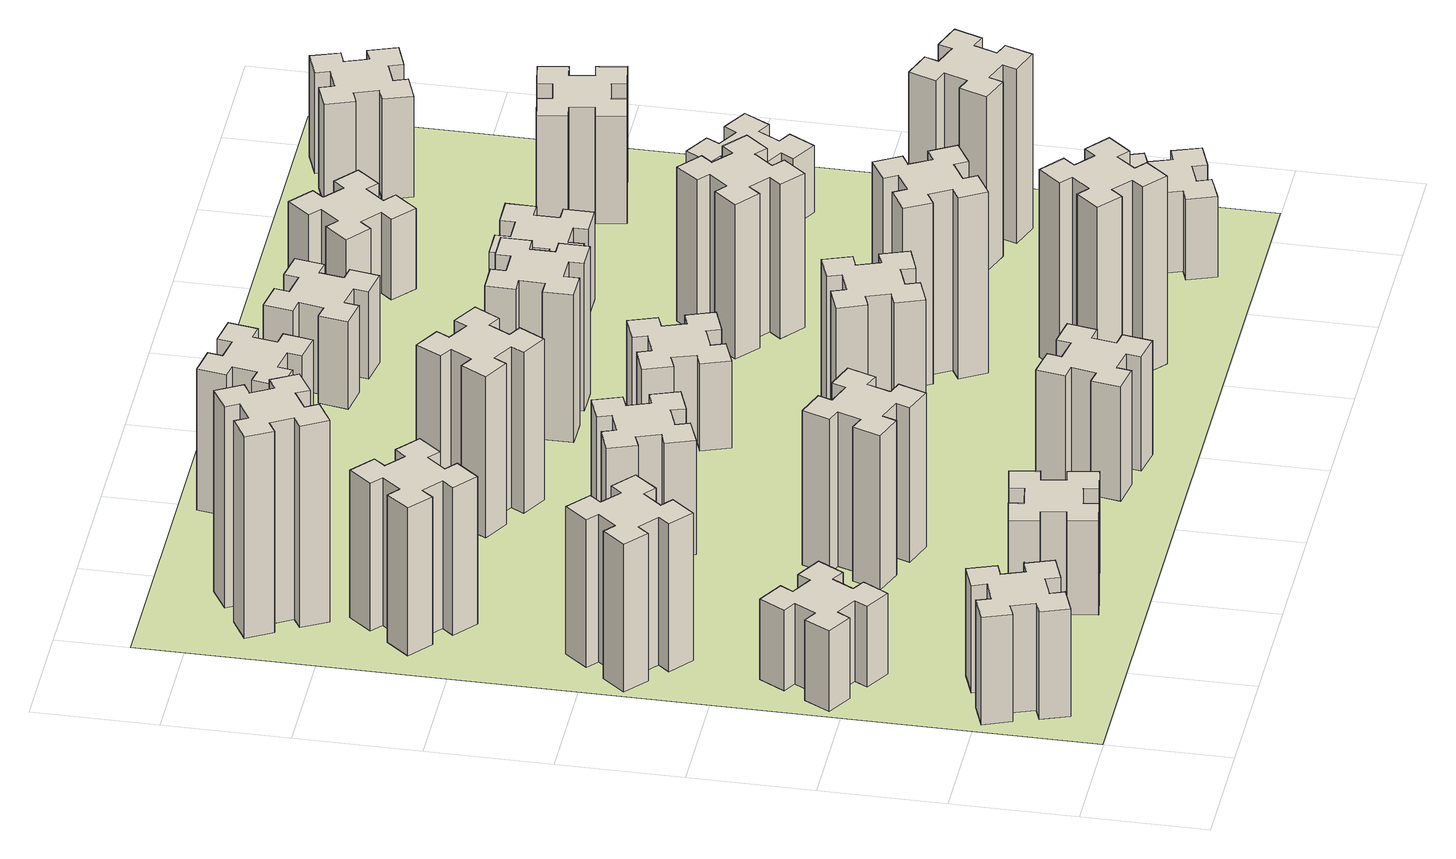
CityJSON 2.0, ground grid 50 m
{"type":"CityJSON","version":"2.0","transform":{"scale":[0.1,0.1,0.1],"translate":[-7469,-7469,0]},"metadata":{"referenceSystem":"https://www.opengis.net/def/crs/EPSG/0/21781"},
"CityObjects":{
"building1":{"type":"Building","attributes":{"class":"1000","function":"1000","usage":"1000","yearOfConstruction":2016,"roofType":"1000","measuredHeight":48,"storeysAboveGround":30,"storeysBelowGround":0},"geometry":[{"type":"Solid","lod":"1","boundaries":[[[[0,1,2,3,4,5,6,7,8,9,10,11,12,13,14,15,16,17,18,19]],[[17,16,20,21]],[[16,15,22,20]],[[15,14,23,22]],[[14,13,24,23]],[[13,12,25,24]],[[12,11,26,25]],[[11,10,27,26]],[[10,9,28,27]],[[9,8,29,28]],[[8,7,30,29]],[[7,6,31,30]],[[6,5,32,31]],[[5,4,33,32]],[[4,3,34,33]],[[3,2,35,34]],[[2,1,36,35]],[[1,0,37,36]],[[0,19,38,37]],[[19,18,39,38]],[[18,17,21,39]],[[24,25,26,27,28,29,30,31,32,33,34,35,36,37,38,39,21,20,22,23]]]]}]},
"building2":{"type":"Building","attributes":{"class":"1000","function":"1000","usage":"1000","yearOfConstruction":2016,"roofType":"1000","measuredHeight":36,"storeysAboveGround":30,"storeysBelowGround":0},"geometry":[{"type":"Solid","lod":"1","boundaries":[[[[40,41,42,43,44,45,46,47,48,49,50,51,52,53,54,55,56,57,58,59]],[[57,56,60,61]],[[56,55,62,60]],[[55,54,63,62]],[[54,53,64,63]],[[53,52,65,64]],[[52,51,66,65]],[[51,50,67,66]],[[50,49,68,67]],[[49,48,69,68]],[[48,47,70,69]],[[47,46,71,70]],[[46,45,72,71]],[[45,44,73,72]],[[44,43,74,73]],[[43,42,75,74]],[[42,41,76,75]],[[41,40,77,76]],[[40,59,78,77]],[[59,58,79,78]],[[58,57,61,79]],[[64,65,66,67,68,69,70,71,72,73,74,75,76,77,78,79,61,60,62,63]]]]}]},
"building3":{"type":"Building","attributes":{"class":"1000","function":"1000","usage":"1000","yearOfConstruction":2016,"roofType":"1000","measuredHeight":66,"storeysAboveGround":30,"storeysBelowGround":0},"geometry":[{"type":"Solid","lod":"1","boundaries":[[[[80,81,82,83,84,85,86,87,88,89,90,91,92,93,94,95,96,97,98,99]],[[97,96,100,101]],[[96,95,102,100]],[[95,94,103,102]],[[94,93,104,103]],[[93,92,105,104]],[[92,91,106,105]],[[91,90,107,106]],[[90,89,108,107]],[[89,88,109,108]],[[88,87,110,109]],[[87,86,111,110]],[[86,85,112,111]],[[85,84,113,112]],[[84,83,114,113]],[[83,82,115,114]],[[82,81,116,115]],[[81,80,117,116]],[[80,99,118,117]],[[99,98,119,118]],[[98,97,101,119]],[[104,105,106,107,108,109,110,111,112,113,114,115,116,117,118,119,101,100,102,103]]]]}]},
"building4":{"type":"Building","attributes":{"class":"1000","function":"1000","usage":"1000","yearOfConstruction":2016,"roofType":"1000","measuredHeight":42,"storeysAboveGround":30,"storeysBelowGround":0},"geometry":[{"type":"Solid","lod":"1","boundaries":[[[[120,121,122,123,124,125,126,127,128,129,130,131,132,133,134,135,136,137,138,139]],[[137,136,140,141]],[[136,135,142,140]],[[135,134,143,142]],[[134,133,144,143]],[[133,132,145,144]],[[132,131,146,145]],[[131,130,147,146]],[[130,129,148,147]],[[129,128,149,148]],[[128,127,150,149]],[[127,126,151,150]],[[126,125,152,151]],[[125,124,153,152]],[[124,123,154,153]],[[123,122,155,154]],[[122,121,156,155]],[[121,120,157,156]],[[120,139,158,157]],[[139,138,159,158]],[[138,137,141,159]],[[144,145,146,147,148,149,150,151,152,153,154,155,156,157,158,159,141,140,142,143]]]]}]},
"building5":{"type":"Building","attributes":{"class":"1000","function":"1000","usage":"1000","yearOfConstruction":2016,"roofType":"1000","measuredHeight":66,"storeysAboveGround":30,"storeysBelowGround":0},"geometry":[{"type":"Solid","lod":"1","boundaries":[[[[160,161,162,163,164,165,166,167,168,169,170,171,172,173,174,175,176,177,178,179]],[[177,176,180,181]],[[176,175,182,180]],[[175,174,183,182]],[[174,173,184,183]],[[173,172,185,184]],[[172,171,186,185]],[[171,170,187,186]],[[170,169,188,187]],[[169,168,189,188]],[[168,167,190,189]],[[167,166,191,190]],[[166,165,192,191]],[[165,164,193,192]],[[164,163,194,193]],[[163,162,195,194]],[[162,161,196,195]],[[161,160,197,196]],[[160,179,198,197]],[[179,178,199,198]],[[178,177,181,199]],[[184,185,186,187,188,189,190,191,192,193,194,195,196,197,198,199,181,180,182,183]]]]}]},
"building6":{"type":"Building","attributes":{"class":"1000","function":"1000","usage":"1000","yearOfConstruction":2016,"roofType":"1000","measuredHeight":90,"storeysAboveGround":30,"storeysBelowGround":0},"geometry":[{"type":"Solid","lod":"1","boundaries":[[[[200,201,202,203,204,205,206,207,208,209,210,211,212,213,214,215,216,217,218,219]],[[217,216,220,221]],[[216,215,222,220]],[[215,214,223,222]],[[214,213,224,223]],[[213,212,225,224]],[[212,211,226,225]],[[211,210,227,226]],[[210,209,228,227]],[[209,208,229,228]],[[208,207,230,229]],[[207,206,231,230]],[[206,205,232,231]],[[205,204,233,232]],[[204,203,234,233]],[[203,202,235,234]],[[202,201,236,235]],[[201,200,237,236]],[[200,219,238,237]],[[219,218,239,238]],[[218,217,221,239]],[[224,225,226,227,228,229,230,231,232,233,234,235,236,237,238,239,221,220,222,223]]]]}]},
"building7":{"type":"Building","attributes":{"class":"1000","function":"1000","usage":"1000","yearOfConstruction":2016,"roofType":"1000","measuredHeight":69,"storeysAboveGround":30,"storeysBelowGround":0},"geometry":[{"type":"Solid","lod":"1","boundaries":[[[[240,241,242,243,244,245,246,247,248,249,250,251,252,253,254,255,256,257,258,259]],[[257,256,260,261]],[[256,255,262,260]],[[255,254,263,262]],[[254,253,264,263]],[[253,252,265,264]],[[252,251,266,265]],[[251,250,267,266]],[[250,249,268,267]],[[249,248,269,268]],[[248,247,270,269]],[[247,246,271,270]],[[246,245,272,271]],[[245,244,273,272]],[[244,243,274,273]],[[243,242,275,274]],[[242,241,276,275]],[[241,240,277,276]],[[240,259,278,277]],[[259,258,279,278]],[[258,257,261,279]],[[264,265,266,267,268,269,270,271,272,273,274,275,276,277,278,279,261,260,262,263]]]]}]},
"building8":{"type":"Building","attributes":{"class":"1000","function":"1000","usage":"1000","yearOfConstruction":2016,"roofType":"1000","measuredHeight":51,"storeysAboveGround":30,"storeysBelowGround":0},"geometry":[{"type":"Solid","lod":"1","boundaries":[[[[280,281,282,283,284,285,286,287,288,289,290,291,292,293,294,295,296,297,298,299]],[[297,296,300,301]],[[296,295,302,300]],[[295,294,303,302]],[[294,293,304,303]],[[293,292,305,304]],[[292,291,306,305]],[[291,290,307,306]],[[290,289,308,307]],[[289,288,309,308]],[[288,287,310,309]],[[287,286,311,310]],[[286,285,312,311]],[[285,284,313,312]],[[284,283,314,313]],[[283,282,315,314]],[[282,281,316,315]],[[281,280,317,316]],[[280,299,318,317]],[[299,298,319,318]],[[298,297,301,319]],[[304,305,306,307,308,309,310,311,312,313,314,315,316,317,318,319,301,300,302,303]]]]}]},
"building9":{"type":"Building","attributes":{"class":"1000","function":"1000","usage":"1000","yearOfConstruction":2016,"roofType":"1000","measuredHeight":51,"storeysAboveGround":30,"storeysBelowGround":0},"geometry":[{"type":"Solid","lod":"1","boundaries":[[[[320,321,322,323,324,325,326,327,328,329,330,331,332,333,334,335,336,337,338,339]],[[337,336,340,341]],[[336,335,342,340]],[[335,334,343,342]],[[334,333,344,343]],[[333,332,345,344]],[[332,331,346,345]],[[331,330,347,346]],[[330,329,348,347]],[[329,328,349,348]],[[328,327,350,349]],[[327,326,351,350]],[[326,325,352,351]],[[325,324,353,352]],[[324,323,354,353]],[[323,322,355,354]],[[322,321,356,355]],[[321,320,357,356]],[[320,339,358,357]],[[339,338,359,358]],[[338,337,341,359]],[[344,345,346,347,348,349,350,351,352,353,354,355,356,357,358,359,341,340,342,343]]]]}]},
"building10":{"type":"Building","attributes":{"class":"1000","function":"1000","usage":"1000","yearOfConstruction":2016,"roofType":"1000","measuredHeight":72,"storeysAboveGround":30,"storeysBelowGround":0},"geometry":[{"type":"Solid","lod":"1","boundaries":[[[[360,361,362,363,364,365,366,367,368,369,370,371,372,373,374,375,376,377,378,379]],[[377,376,380,381]],[[376,375,382,380]],[[375,374,383,382]],[[374,373,384,383]],[[373,372,385,384]],[[372,371,386,385]],[[371,370,387,386]],[[370,369,388,387]],[[369,368,389,388]],[[368,367,390,389]],[[367,366,391,390]],[[366,365,392,391]],[[365,364,393,392]],[[364,363,394,393]],[[363,362,395,394]],[[362,361,396,395]],[[361,360,397,396]],[[360,379,398,397]],[[379,378,399,398]],[[378,377,381,399]],[[384,385,386,387,388,389,390,391,392,393,394,395,396,397,398,399,381,380,382,383]]]]}]},
"building11":{"type":"Building","attributes":{"class":"1000","function":"1000","usage":"1000","yearOfConstruction":2016,"roofType":"1000","measuredHeight":63,"storeysAboveGround":30,"storeysBelowGround":0},"geometry":[{"type":"Solid","lod":"1","boundaries":[[[[400,401,402,403,404,405,406,407,408,409,410,411,412,413,414,415,416,417,418,419]],[[417,416,420,421]],[[416,415,422,420]],[[415,414,423,422]],[[414,413,424,423]],[[413,412,425,424]],[[412,411,426,425]],[[411,410,427,426]],[[410,409,428,427]],[[409,408,429,428]],[[408,407,430,429]],[[407,406,431,430]],[[406,405,432,431]],[[405,404,433,432]],[[404,403,434,433]],[[403,402,435,434]],[[402,401,436,435]],[[401,400,437,436]],[[400,419,438,437]],[[419,418,439,438]],[[418,417,421,439]],[[424,425,426,427,428,429,430,431,432,433,434,435,436,437,438,439,421,420,422,423]]]]}]},
"building12":{"type":"Building","attributes":{"class":"1000","function":"1000","usage":"1000","yearOfConstruction":2016,"roofType":"1000","measuredHeight":75,"storeysAboveGround":30,"storeysBelowGround":0},"geometry":[{"type":"Solid","lod":"1","boundaries":[[[[440,441,442,443,444,445,446,447,448,449,450,451,452,453,454,455,456,457,458,459]],[[457,456,460,461]],[[456,455,462,460]],[[455,454,463,462]],[[454,453,464,463]],[[453,452,465,464]],[[452,451,466,465]],[[451,450,467,466]],[[450,449,468,467]],[[449,448,469,468]],[[448,447,470,469]],[[447,446,471,470]],[[446,445,472,471]],[[445,444,473,472]],[[444,443,474,473]],[[443,442,475,474]],[[442,441,476,475]],[[441,440,477,476]],[[440,459,478,477]],[[459,458,479,478]],[[458,457,461,479]],[[464,465,466,467,468,469,470,471,472,473,474,475,476,477,478,479,461,460,462,463]]]]}]},
"building13":{"type":"Building","attributes":{"class":"1000","function":"1000","usage":"1000","yearOfConstruction":2016,"roofType":"1000","measuredHeight":39,"storeysAboveGround":30,"storeysBelowGround":0},"geometry":[{"type":"Solid","lod":"1","boundaries":[[[[480,481,482,483,484,485,486,487,488,489,490,491,492,493,494,495,496,497,498,499]],[[497,496,500,501]],[[496,495,502,500]],[[495,494,503,502]],[[494,493,504,503]],[[493,492,505,504]],[[492,491,506,505]],[[491,490,507,506]],[[490,489,508,507]],[[489,488,509,508]],[[488,487,510,509]],[[487,486,511,510]],[[486,485,512,511]],[[485,484,513,512]],[[484,483,514,513]],[[483,482,515,514]],[[482,481,516,515]],[[481,480,517,516]],[[480,499,518,517]],[[499,498,519,518]],[[498,497,501,519]],[[504,505,506,507,508,509,510,511,512,513,514,515,516,517,518,519,501,500,502,503]]]]}]},
"building14":{"type":"Building","attributes":{"class":"1000","function":"1000","usage":"1000","yearOfConstruction":2016,"roofType":"1000","measuredHeight":66,"storeysAboveGround":30,"storeysBelowGround":0},"geometry":[{"type":"Solid","lod":"1","boundaries":[[[[520,521,522,523,524,525,526,527,528,529,530,531,532,533,534,535,536,537,538,539]],[[537,536,540,541]],[[536,535,542,540]],[[535,534,543,542]],[[534,533,544,543]],[[533,532,545,544]],[[532,531,546,545]],[[531,530,547,546]],[[530,529,548,547]],[[529,528,549,548]],[[528,527,550,549]],[[527,526,551,550]],[[526,525,552,551]],[[525,524,553,552]],[[524,523,554,553]],[[523,522,555,554]],[[522,521,556,555]],[[521,520,557,556]],[[520,539,558,557]],[[539,538,559,558]],[[538,537,541,559]],[[544,545,546,547,548,549,550,551,552,553,554,555,556,557,558,559,541,540,542,543]]]]}]},
"building15":{"type":"Building","attributes":{"class":"1000","function":"1000","usage":"1000","yearOfConstruction":2016,"roofType":"1000","measuredHeight":84,"storeysAboveGround":30,"storeysBelowGround":0},"geometry":[{"type":"Solid","lod":"1","boundaries":[[[[560,561,562,563,564,565,566,567,568,569,570,571,572,573,574,575,576,577,578,579]],[[577,576,580,581]],[[576,575,582,580]],[[575,574,583,582]],[[574,573,584,583]],[[573,572,585,584]],[[572,571,586,585]],[[571,570,587,586]],[[570,569,588,587]],[[569,568,589,588]],[[568,567,590,589]],[[567,566,591,590]],[[566,565,592,591]],[[565,564,593,592]],[[564,563,594,593]],[[563,562,595,594]],[[562,561,596,595]],[[561,560,597,596]],[[560,579,598,597]],[[579,578,599,598]],[[578,577,581,599]],[[584,585,586,587,588,589,590,591,592,593,594,595,596,597,598,599,581,580,582,583]]]]}]},
"building16":{"type":"Building","attributes":{"class":"1000","function":"1000","usage":"1000","yearOfConstruction":2016,"roofType":"1000","measuredHeight":81,"storeysAboveGround":30,"storeysBelowGround":0},"geometry":[{"type":"Solid","lod":"1","boundaries":[[[[600,601,602,603,604,605,606,607,608,609,610,611,612,613,614,615,616,617,618,619]],[[617,616,620,621]],[[616,615,622,620]],[[615,614,623,622]],[[614,613,624,623]],[[613,612,625,624]],[[612,611,626,625]],[[611,610,627,626]],[[610,609,628,627]],[[609,608,629,628]],[[608,607,630,629]],[[607,606,631,630]],[[606,605,632,631]],[[605,604,633,632]],[[604,603,634,633]],[[603,602,635,634]],[[602,601,636,635]],[[601,600,637,636]],[[600,619,638,637]],[[619,618,639,638]],[[618,617,621,639]],[[624,625,626,627,628,629,630,631,632,633,634,635,636,637,638,639,621,620,622,623]]]]}]},
"building17":{"type":"Building","attributes":{"class":"1000","function":"1000","usage":"1000","yearOfConstruction":2016,"roofType":"1000","measuredHeight":39,"storeysAboveGround":30,"storeysBelowGround":0},"geometry":[{"type":"Solid","lod":"1","boundaries":[[[[640,641,642,643,644,645,646,647,648,649,650,651,652,653,654,655,656,657,658,659]],[[657,656,660,661]],[[656,655,662,660]],[[655,654,663,662]],[[654,653,664,663]],[[653,652,665,664]],[[652,651,666,665]],[[651,650,667,666]],[[650,649,668,667]],[[649,648,669,668]],[[648,647,670,669]],[[647,646,671,670]],[[646,645,672,671]],[[645,644,673,672]],[[644,643,674,673]],[[643,642,675,674]],[[642,641,676,675]],[[641,640,677,676]],[[640,659,678,677]],[[659,658,679,678]],[[658,657,661,679]],[[664,665,666,667,668,669,670,671,672,673,674,675,676,677,678,679,661,660,662,663]]]]}]},
"building18":{"type":"Building","attributes":{"class":"1000","function":"1000","usage":"1000","yearOfConstruction":2016,"roofType":"1000","measuredHeight":69,"storeysAboveGround":30,"storeysBelowGround":0},"geometry":[{"type":"Solid","lod":"1","boundaries":[[[[680,681,682,683,684,685,686,687,688,689,690,691,692,693,694,695,696,697,698,699]],[[697,696,700,701]],[[696,695,702,700]],[[695,694,703,702]],[[694,693,704,703]],[[693,692,705,704]],[[692,691,706,705]],[[691,690,707,706]],[[690,689,708,707]],[[689,688,709,708]],[[688,687,710,709]],[[687,686,711,710]],[[686,685,712,711]],[[685,684,713,712]],[[684,683,714,713]],[[683,682,715,714]],[[682,681,716,715]],[[681,680,717,716]],[[680,699,718,717]],[[699,698,719,718]],[[698,697,701,719]],[[704,705,706,707,708,709,710,711,712,713,714,715,716,717,718,719,701,700,702,703]]]]}]},
"building19":{"type":"Building","attributes":{"class":"1000","function":"1000","usage":"1000","yearOfConstruction":2016,"roofType":"1000","measuredHeight":39,"storeysAboveGround":30,"storeysBelowGround":0},"geometry":[{"type":"Solid","lod":"1","boundaries":[[[[720,721,722,723,724,725,726,727,728,729,730,731,732,733,734,735,736,737,738,739]],[[737,736,740,741]],[[736,735,742,740]],[[735,734,743,742]],[[734,733,744,743]],[[733,732,745,744]],[[732,731,746,745]],[[731,730,747,746]],[[730,729,748,747]],[[729,728,749,748]],[[728,727,750,749]],[[727,726,751,750]],[[726,725,752,751]],[[725,724,753,752]],[[724,723,754,753]],[[723,722,755,754]],[[722,721,756,755]],[[721,720,757,756]],[[720,739,758,757]],[[739,738,759,758]],[[738,737,741,759]],[[744,745,746,747,748,749,750,751,752,753,754,755,756,757,758,759,741,740,742,743]]]]}]},
"building20":{"type":"Building","attributes":{"class":"1000","function":"1000","usage":"1000","yearOfConstruction":2016,"roofType":"1000","measuredHeight":36,"storeysAboveGround":30,"storeysBelowGround":0},"geometry":[{"type":"Solid","lod":"1","boundaries":[[[[760,761,762,763,764,765,766,767,768,769,770,771,772,773,774,775,776,777,778,779]],[[777,776,780,781]],[[776,775,782,780]],[[775,774,783,782]],[[774,773,784,783]],[[773,772,785,784]],[[772,771,786,785]],[[771,770,787,786]],[[770,769,788,787]],[[769,768,789,788]],[[768,767,790,789]],[[767,766,791,790]],[[766,765,792,791]],[[765,764,793,792]],[[764,763,794,793]],[[763,762,795,794]],[[762,761,796,795]],[[761,760,797,796]],[[760,779,798,797]],[[779,778,799,798]],[[778,777,781,799]],[[784,785,786,787,788,789,790,791,792,793,794,795,796,797,798,799,781,780,782,783]]]]}]},
"building21":{"type":"Building","attributes":{"class":"1000","function":"1000","usage":"1000","yearOfConstruction":2016,"roofType":"1000","measuredHeight":36,"storeysAboveGround":30,"storeysBelowGround":0},"geometry":[{"type":"Solid","lod":"1","boundaries":[[[[800,801,802,803,804,805,806,807,808,809,810,811,812,813,814,815,816,817,818,819]],[[817,816,820,821]],[[816,815,822,820]],[[815,814,823,822]],[[814,813,824,823]],[[813,812,825,824]],[[812,811,826,825]],[[811,810,827,826]],[[810,809,828,827]],[[809,808,829,828]],[[808,807,830,829]],[[807,806,831,830]],[[806,805,832,831]],[[805,804,833,832]],[[804,803,834,833]],[[803,802,835,834]],[[802,801,836,835]],[[801,800,837,836]],[[800,819,838,837]],[[819,818,839,838]],[[818,817,821,839]],[[824,825,826,827,828,829,830,831,832,833,834,835,836,837,838,839,821,820,822,823]]]]}]},
"building22":{"type":"Building","attributes":{"class":"1000","function":"1000","usage":"1000","yearOfConstruction":2016,"roofType":"1000","measuredHeight":78,"storeysAboveGround":30,"storeysBelowGround":0},"geometry":[{"type":"Solid","lod":"1","boundaries":[[[[840,841,842,843,844,845,846,847,848,849,850,851,852,853,854,855,856,857,858,859]],[[857,856,860,861]],[[856,855,862,860]],[[855,854,863,862]],[[854,853,864,863]],[[853,852,865,864]],[[852,851,866,865]],[[851,850,867,866]],[[850,849,868,867]],[[849,848,869,868]],[[848,847,870,869]],[[847,846,871,870]],[[846,845,872,871]],[[845,844,873,872]],[[844,843,874,873]],[[843,842,875,874]],[[842,841,876,875]],[[841,840,877,876]],[[840,859,878,877]],[[859,858,879,878]],[[858,857,861,879]],[[864,865,866,867,868,869,870,871,872,873,874,875,876,877,878,879,861,860,862,863]]]]}]},
"building23":{"type":"Building","attributes":{"class":"1000","function":"1000","usage":"1000","yearOfConstruction":2016,"roofType":"1000","measuredHeight":30,"storeysAboveGround":30,"storeysBelowGround":0},"geometry":[{"type":"Solid","lod":"1","boundaries":[[[[880,881,882,883,884,885,886,887,888,889,890,891,892,893,894,895,896,897,898,899]],[[897,896,900,901]],[[896,895,902,900]],[[895,894,903,902]],[[894,893,904,903]],[[893,892,905,904]],[[892,891,906,905]],[[891,890,907,906]],[[890,889,908,907]],[[889,888,909,908]],[[888,887,910,909]],[[887,886,911,910]],[[886,885,912,911]],[[885,884,913,912]],[[884,883,914,913]],[[883,882,915,914]],[[882,881,916,915]],[[881,880,917,916]],[[880,899,918,917]],[[899,898,919,918]],[[898,897,901,919]],[[904,905,906,907,908,909,910,911,912,913,914,915,916,917,918,919,901,900,902,903]]]]}]},
"building24":{"type":"Building","attributes":{"class":"1000","function":"1000","usage":"1000","yearOfConstruction":2016,"roofType":"1000","measuredHeight":48,"storeysAboveGround":30,"storeysBelowGround":0},"geometry":[{"type":"Solid","lod":"1","boundaries":[[[[920,921,922,923,924,925,926,927,928,929,930,931,932,933,934,935,936,937,938,939]],[[937,936,940,941]],[[936,935,942,940]],[[935,934,943,942]],[[934,933,944,943]],[[933,932,945,944]],[[932,931,946,945]],[[931,930,947,946]],[[930,929,948,947]],[[929,928,949,948]],[[928,927,950,949]],[[927,926,951,950]],[[926,925,952,951]],[[925,924,953,952]],[[924,923,954,953]],[[923,922,955,954]],[[922,921,956,955]],[[921,920,957,956]],[[920,939,958,957]],[[939,938,959,958]],[[938,937,941,959]],[[944,945,946,947,948,949,950,951,952,953,954,955,956,957,958,959,941,940,942,943]]]]}]},
"building25":{"type":"Building","attributes":{"class":"1000","function":"1000","usage":"1000","yearOfConstruction":2016,"roofType":"1000","measuredHeight":45,"storeysAboveGround":30,"storeysBelowGround":0},"geometry":[{"type":"Solid","lod":"1","boundaries":[[[[960,961,962,963,964,965,966,967,968,969,970,971,972,973,974,975,976,977,978,979]],[[977,976,980,981]],[[976,975,982,980]],[[975,974,983,982]],[[974,973,984,983]],[[973,972,985,984]],[[972,971,986,985]],[[971,970,987,986]],[[970,969,988,987]],[[969,968,989,988]],[[968,967,990,989]],[[967,966,991,990]],[[966,965,992,991]],[[965,964,993,992]],[[964,963,994,993]],[[963,962,995,994]],[[962,961,996,995]],[[961,960,997,996]],[[960,979,998,997]],[[979,978,999,998]],[[978,977,981,999]],[[984,985,986,987,988,989,990,991,992,993,994,995,996,997,998,999,981,980,982,983]]]]}]},
"landuse1":{"type":"LandUse","attributes":{"name":"plot1","function":"1010"},"geometry":[{"type":"MultiSurface","lod":"1","boundaries":[[[1000,1001,1002,1003]]]}]}
},
"vertices":[
[266,255,0],[360,289,0],[380,233,0],[493,274,0],[452,387,0],[396,366,0],[362,460,0],[418,480,0],[377,593,0],[264,552,0],[285,496,0],[191,462,0],[170,518,0],[57,477,0],[99,364,0],[155,385,0],[189,291,0],[133,270,0],[174,157,0],[287,199,0],[189,291,480],[133,270,480],[155,385,480],[99,364,480],[57,477,480],[170,518,480],[191,462,480],[285,496,480],[264,552,480],[377,593,480],[418,480,480],[362,460,480],[396,366,480],[452,387,480],[493,274,480],[380,233,480],[360,289,480],[266,255,480],[287,199,480],[174,157,480],
[205,1214,0],[155,1127,0],[103,1157,0],[43,1053,0],[147,993,0],[177,1045,0],[264,995,0],[234,943,0],[338,883,0],[398,987,0],[346,1017,0],[396,1104,0],[448,1074,0],[508,1178,0],[404,1238,0],[374,1186,0],[287,1236,0],[317,1288,0],[213,1348,0],[153,1244,0],[287,1236,360],[317,1288,360],[374,1186,360],[404,1238,360],[508,1178,360],[448,1074,360],[396,1104,360],[346,1017,360],[398,987,360],[338,883,360],[234,943,360],[264,995,360],[177,1045,360],[147,993,360],[43,1053,360],[103,1157,360],[155,1127,360],[205,1214,360],[153,1244,360],[213,1348,360],
[223,1964,0],[159,1888,0],[113,1926,0],[36,1834,0],[128,1757,0],[166,1803,0],[243,1739,0],[204,1693,0],[296,1616,0],[373,1708,0],[327,1746,0],[392,1823,0],[438,1784,0],[515,1876,0],[423,1953,0],[384,1907,0],[308,1972,0],[346,2018,0],[254,2095,0],[177,2003,0],[308,1972,660],[346,2018,660],[384,1907,660],[423,1953,660],[515,1876,660],[438,1784,660],[392,1823,660],[327,1746,660],[373,1708,660],[296,1616,660],[204,1693,660],[243,1739,660],[166,1803,660],[128,1757,660],[36,1834,660],[113,1926,660],[159,1888,660],[223,1964,660],[177,2003,660],[254,2095,660],
[898,405,0],[916,307,0],[857,297,0],[877,178,0],[996,199,0],[985,258,0],[1084,276,0],[1094,217,0],[1212,237,0],[1191,356,0],[1132,345,0],[1115,444,0],[1174,454,0],[1153,572,0],[1035,551,0],[1045,492,0],[947,475,0],[937,534,0],[818,513,0],[839,395,0],[947,475,420],[937,534,420],[1045,492,420],[1035,551,420],[1153,572,420],[1174,454,420],[1115,444,420],[1132,345,420],[1191,356,420],[1212,237,420],[1094,217,420],[1084,276,420],[985,258,420],[996,199,420],[877,178,420],[857,297,420],[916,307,420],[898,405,420],[839,395,420],[818,513,420],
[427,2586,0],[492,2663,0],[538,2624,0],[615,2716,0],[523,2793,0],[484,2747,0],[408,2812,0],[446,2858,0],[354,2935,0],[277,2843,0],[323,2804,0],[259,2728,0],[213,2766,0],[136,2674,0],[228,2597,0],[266,2643,0],[343,2579,0],[304,2533,0],[396,2456,0],[473,2548,0],[343,2579,660],[304,2533,660],[266,2643,660],[228,2597,660],[136,2674,660],[213,2766,660],[259,2728,660],[323,2804,660],[277,2843,660],[354,2935,660],[446,2858,660],[408,2812,660],[484,2747,660],[523,2793,660],[615,2716,660],[538,2624,660],[492,2663,660],[427,2586,660],[473,2548,660],[396,2456,660],
[387,3115,0],[474,3165,0],[504,3113,0],[608,3173,0],[548,3277,0],[496,3247,0],[446,3334,0],[498,3364,0],[438,3468,0],[334,3408,0],[364,3356,0],[277,3306,0],[247,3358,0],[143,3298,0],[203,3194,0],[255,3224,0],[305,3137,0],[253,3107,0],[313,3003,0],[417,3063,0],[305,3137,900],[253,3107,900],[255,3224,900],[203,3194,900],[143,3298,900],[247,3358,900],[277,3306,900],[364,3356,900],[334,3408,900],[438,3468,900],[498,3364,900],[446,3334,900],[496,3247,900],[548,3277,900],[608,3173,900],[504,3113,900],[474,3165,900],[387,3115,900],[417,3063,900],[313,3003,900],
[1200,1202,0],[1106,1236,0],[1127,1292,0],[1014,1333,0],[973,1220,0],[1029,1200,0],[995,1106,0],[939,1127,0],[897,1014,0],[1010,973,0],[1031,1029,0],[1125,995,0],[1104,939,0],[1217,897,0],[1258,1010,0],[1202,1031,0],[1236,1125,0],[1292,1104,0],[1333,1217,0],[1220,1258,0],[1236,1125,690],[1292,1104,690],[1202,1031,690],[1258,1010,690],[1217,897,690],[1104,939,690],[1125,995,690],[1031,1029,690],[1010,973,690],[897,1014,690],[939,1127,690],[995,1106,690],[1029,1200,690],[973,1220,690],[1014,1333,690],[1127,1292,690],[1106,1236,690],[1200,1202,690],[1220,1258,690],[1333,1217,690],
[995,1965,0],[1029,1871,0],[973,1850,0],[1014,1737,0],[1127,1779,0],[1106,1835,0],[1200,1869,0],[1220,1813,0],[1333,1854,0],[1292,1967,0],[1236,1946,0],[1202,2040,0],[1258,2060,0],[1217,2173,0],[1104,2132,0],[1125,2076,0],[1031,2042,0],[1010,2098,0],[897,2057,0],[939,1944,0],[1031,2042,510],[1010,2098,510],[1125,2076,510],[1104,2132,510],[1217,2173,510],[1258,2060,510],[1202,2040,510],[1236,1946,510],[1292,1967,510],[1333,1854,510],[1220,1813,510],[1200,1869,510],[1106,1835,510],[1127,1779,510],[1014,1737,510],[973,1850,510],[1029,1871,510],[995,1965,510],[939,1944,510],[897,2057,510],
[1787,276,0],[1885,258,0],[1875,199,0],[1993,178,0],[2014,297,0],[1955,307,0],[1972,405,0],[2031,395,0],[2052,513,0],[1934,534,0],[1924,475,0],[1825,492,0],[1836,551,0],[1717,572,0],[1697,454,0],[1756,444,0],[1738,345,0],[1679,356,0],[1658,237,0],[1777,217,0],[1738,345,510],[1679,356,510],[1756,444,510],[1697,454,510],[1717,572,510],[1836,551,510],[1825,492,510],[1924,475,510],[1934,534,510],[2052,513,510],[2031,395,510],[1972,405,510],[1955,307,510],[2014,297,510],[1993,178,510],[1875,199,510],[1885,258,510],[1787,276,510],[1777,217,510],[1658,237,510],
[1286,2497,0],[1336,2584,0],[1388,2554,0],[1448,2658,0],[1344,2718,0],[1314,2666,0],[1227,2716,0],[1257,2768,0],[1153,2828,0],[1093,2724,0],[1145,2694,0],[1095,2607,0],[1043,2637,0],[983,2533,0],[1087,2473,0],[1117,2525,0],[1204,2475,0],[1174,2423,0],[1278,2363,0],[1338,2467,0],[1204,2475,720],[1174,2423,720],[1117,2525,720],[1087,2473,720],[983,2533,720],[1043,2637,720],[1095,2607,720],[1145,2694,720],[1093,2724,720],[1153,2828,720],[1257,2768,720],[1227,2716,720],[1314,2666,720],[1344,2718,720],[1448,2658,720],[1388,2554,720],[1336,2584,720],[1286,2497,720],[1338,2467,720],[1278,2363,720],
[1016,3504,0],[998,3405,0],[939,3416,0],[918,3297,0],[1037,3277,0],[1047,3336,0],[1145,3318,0],[1135,3259,0],[1253,3238,0],[1274,3357,0],[1215,3367,0],[1232,3465,0],[1291,3455,0],[1312,3573,0],[1194,3594,0],[1184,3535,0],[1085,3552,0],[1096,3611,0],[977,3632,0],[957,3514,0],[1085,3552,630],[1096,3611,630],[1184,3535,630],[1194,3594,630],[1312,3573,630],[1291,3455,630],[1232,3465,630],[1215,3367,630],[1274,3357,630],[1253,3238,630],[1135,3259,630],[1145,3318,630],[1047,3336,630],[1037,3277,630],[918,3297,630],[939,3416,630],[998,3405,630],[1016,3504,630],[957,3514,630],[977,3632,630],
[1976,1206,0],[1942,1300,0],[1998,1320,0],[1957,1433,0],[1844,1392,0],[1865,1336,0],[1771,1302,0],[1750,1358,0],[1637,1317,0],[1679,1204,0],[1735,1225,0],[1769,1131,0],[1713,1110,0],[1754,997,0],[1867,1039,0],[1846,1095,0],[1940,1129,0],[1960,1073,0],[2073,1114,0],[2032,1227,0],[1940,1129,750],[1960,1073,750],[1846,1095,750],[1867,1039,750],[1754,997,750],[1713,1110,750],[1769,1131,750],[1735,1225,750],[1679,1204,750],[1637,1317,750],[1750,1358,750],[1771,1302,750],[1865,1336,750],[1844,1392,750],[1957,1433,750],[1998,1320,750],[1942,1300,750],[1976,1206,750],[2032,1227,750],[2073,1114,750],
[1735,1965,0],[1769,1871,0],[1713,1850,0],[1754,1737,0],[1867,1779,0],[1846,1835,0],[1940,1869,0],[1960,1813,0],[2073,1854,0],[2032,1967,0],[1976,1946,0],[1942,2040,0],[1998,2060,0],[1957,2173,0],[1844,2132,0],[1865,2076,0],[1771,2042,0],[1750,2098,0],[1637,2057,0],[1679,1944,0],[1771,2042,390],[1750,2098,390],[1865,2076,390],[1844,2132,390],[1957,2173,390],[1998,2060,390],[1942,2040,390],[1976,1946,390],[2032,1967,390],[2073,1854,390],[1960,1813,390],[1940,1869,390],[1846,1835,390],[1867,1779,390],[1754,1737,390],[1713,1850,390],[1769,1871,390],[1735,1965,390],[1679,1944,390],[1637,2057,390],
[1965,2445,0],[1965,2545,0],[2025,2545,0],[2025,2665,0],[1905,2665,0],[1905,2605,0],[1805,2605,0],[1805,2665,0],[1685,2665,0],[1685,2545,0],[1745,2545,0],[1745,2445,0],[1685,2445,0],[1685,2325,0],[1805,2325,0],[1805,2385,0],[1905,2385,0],[1905,2325,0],[2025,2325,0],[2025,2445,0],[1905,2385,660],[1905,2325,660],[1805,2385,660],[1805,2325,660],[1685,2325,660],[1685,2445,660],[1745,2445,660],[1745,2545,660],[1685,2545,660],[1685,2665,660],[1805,2665,660],[1805,2605,660],[1905,2605,660],[1905,2665,660],[2025,2665,660],[2025,2545,660],[1965,2545,660],[1965,2445,660],[2025,2445,660],[2025,2325,660],
[2486,423,0],[2563,359,0],[2524,313,0],[2616,236,0],[2693,328,0],[2647,366,0],[2712,443,0],[2758,404,0],[2835,496,0],[2743,573,0],[2704,527,0],[2628,592,0],[2666,638,0],[2574,715,0],[2497,623,0],[2543,584,0],[2479,508,0],[2433,546,0],[2356,454,0],[2448,377,0],[2479,508,840],[2433,546,840],[2543,584,840],[2497,623,840],[2574,715,840],[2666,638,840],[2628,592,840],[2704,527,840],[2743,573,840],[2835,496,840],[2758,404,840],[2712,443,840],[2647,366,840],[2693,328,840],[2616,236,840],[2524,313,840],[2563,359,840],[2486,423,840],[2448,377,840],[2356,454,840],
[2616,1127,0],[2566,1214,0],[2618,1244,0],[2558,1348,0],[2454,1288,0],[2484,1236,0],[2397,1186,0],[2367,1238,0],[2263,1178,0],[2323,1074,0],[2375,1104,0],[2425,1017,0],[2373,987,0],[2433,883,0],[2537,943,0],[2507,995,0],[2594,1045,0],[2624,993,0],[2728,1053,0],[2668,1157,0],[2594,1045,810],[2624,993,810],[2507,995,810],[2537,943,810],[2433,883,810],[2373,987,810],[2425,1017,810],[2375,1104,810],[2323,1074,810],[2263,1178,810],[2367,1238,810],[2397,1186,810],[2484,1236,810],[2454,1288,810],[2558,1348,810],[2618,1244,810],[2566,1214,810],[2616,1127,810],[2668,1157,810],[2728,1053,810],
[1887,3236,0],[1985,3218,0],[1975,3159,0],[2093,3138,0],[2114,3257,0],[2055,3267,0],[2072,3365,0],[2131,3355,0],[2152,3473,0],[2034,3494,0],[2024,3435,0],[1925,3452,0],[1936,3511,0],[1817,3532,0],[1797,3414,0],[1856,3404,0],[1838,3305,0],[1779,3316,0],[1758,3197,0],[1877,3177,0],[1838,3305,390],[1779,3316,390],[1856,3404,390],[1797,3414,390],[1817,3532,390],[1936,3511,390],[1925,3452,390],[2024,3435,390],[2034,3494,390],[2152,3473,390],[2131,3355,390],[2072,3365,390],[2055,3267,390],[2114,3257,390],[2093,3138,390],[1975,3159,390],[1985,3218,390],[1887,3236,390],[1877,3177,390],[1758,3197,390],
[2486,1803,0],[2563,1739,0],[2524,1693,0],[2616,1616,0],[2693,1708,0],[2647,1746,0],[2712,1823,0],[2758,1784,0],[2835,1876,0],[2743,1953,0],[2704,1907,0],[2628,1972,0],[2666,2018,0],[2574,2095,0],[2497,2003,0],[2543,1964,0],[2479,1888,0],[2433,1926,0],[2356,1834,0],[2448,1757,0],[2479,1888,690],[2433,1926,690],[2543,1964,690],[2497,2003,690],[2574,2095,690],[2666,2018,690],[2628,1972,690],[2704,1907,690],[2743,1953,690],[2835,1876,690],[2758,1784,690],[2712,1823,690],[2647,1746,690],[2693,1708,690],[2616,1616,690],[2524,1693,690],[2563,1739,690],[2486,1803,690],[2448,1757,690],[2356,1834,690],
[2445,2485,0],[2545,2485,0],[2545,2425,0],[2665,2425,0],[2665,2545,0],[2605,2545,0],[2605,2645,0],[2665,2645,0],[2665,2765,0],[2545,2765,0],[2545,2705,0],[2445,2705,0],[2445,2765,0],[2325,2765,0],[2325,2645,0],[2385,2645,0],[2385,2545,0],[2325,2545,0],[2325,2425,0],[2445,2425,0],[2385,2545,390],[2325,2545,390],[2385,2645,390],[2325,2645,390],[2325,2765,390],[2445,2765,390],[2445,2705,390],[2545,2705,390],[2545,2765,390],[2665,2765,390],[2665,2645,390],[2605,2645,390],[2605,2545,390],[2665,2545,390],[2665,2425,390],[2545,2425,390],[2545,2485,390],[2445,2485,390],[2445,2425,390],[2325,2425,390],
[3326,255,0],[3420,289,0],[3440,233,0],[3553,274,0],[3512,387,0],[3456,366,0],[3422,460,0],[3478,480,0],[3437,593,0],[3324,552,0],[3345,496,0],[3251,462,0],[3230,518,0],[3117,477,0],[3159,364,0],[3215,385,0],[3249,291,0],[3193,270,0],[3234,157,0],[3347,199,0],[3249,291,360],[3193,270,360],[3215,385,360],[3159,364,360],[3117,477,360],[3230,518,360],[3251,462,360],[3345,496,360],[3324,552,360],[3437,593,360],[3478,480,360],[3422,460,360],[3456,366,360],[3512,387,360],[3553,274,360],[3440,233,360],[3420,289,360],[3326,255,360],[3347,199,360],[3234,157,360],
[2543,3444,0],[2479,3368,0],[2433,3406,0],[2356,3314,0],[2448,3237,0],[2486,3283,0],[2563,3219,0],[2524,3173,0],[2616,3096,0],[2693,3188,0],[2647,3226,0],[2712,3303,0],[2758,3264,0],[2835,3356,0],[2743,3433,0],[2704,3387,0],[2628,3452,0],[2666,3498,0],[2574,3575,0],[2497,3483,0],[2628,3452,360],[2666,3498,360],[2704,3387,360],[2743,3433,360],[2835,3356,360],[2758,3264,360],[2712,3303,360],[2647,3226,360],[2693,3188,360],[2616,3096,360],[2524,3173,360],[2563,3219,360],[2486,3283,360],[2448,3237,360],[2356,3314,360],[2433,3406,360],[2479,3368,360],[2543,3444,360],[2497,3483,360],[2574,3575,360],
[3251,1029,0],[3345,995,0],[3324,939,0],[3437,897,0],[3478,1010,0],[3422,1031,0],[3456,1125,0],[3512,1104,0],[3553,1217,0],[3440,1258,0],[3420,1202,0],[3326,1236,0],[3347,1292,0],[3234,1333,0],[3193,1220,0],[3249,1200,0],[3215,1106,0],[3159,1127,0],[3117,1014,0],[3230,973,0],[3215,1106,780],[3159,1127,780],[3249,1200,780],[3193,1220,780],[3234,1333,780],[3347,1292,780],[3326,1236,780],[3420,1202,780],[3440,1258,780],[3553,1217,780],[3512,1104,780],[3456,1125,780],[3422,1031,780],[3478,1010,780],[3437,897,780],[3324,939,780],[3345,995,780],[3251,1029,780],[3230,973,780],[3117,1014,780],
[3406,1857,0],[3456,1944,0],[3508,1914,0],[3568,2018,0],[3464,2078,0],[3434,2026,0],[3347,2076,0],[3377,2128,0],[3273,2188,0],[3213,2084,0],[3265,2054,0],[3215,1967,0],[3163,1997,0],[3103,1893,0],[3207,1833,0],[3237,1885,0],[3324,1835,0],[3294,1783,0],[3398,1723,0],[3458,1827,0],[3324,1835,300],[3294,1783,300],[3237,1885,300],[3207,1833,300],[3103,1893,300],[3163,1997,300],[3215,1967,300],[3265,2054,300],[3213,2084,300],[3273,2188,300],[3377,2128,300],[3347,2076,300],[3434,2026,300],[3464,2078,300],[3568,2018,300],[3508,1914,300],[3456,1944,300],[3406,1857,300],[3458,1827,300],[3398,1723,300],
[3218,2625,0],[3236,2527,0],[3177,2517,0],[3197,2398,0],[3316,2419,0],[3305,2478,0],[3404,2496,0],[3414,2437,0],[3532,2457,0],[3511,2576,0],[3452,2565,0],[3435,2664,0],[3494,2674,0],[3473,2792,0],[3355,2771,0],[3365,2712,0],[3267,2695,0],[3257,2754,0],[3138,2733,0],[3159,2615,0],[3267,2695,480],[3257,2754,480],[3365,2712,480],[3355,2771,480],[3473,2792,480],[3494,2674,480],[3435,2664,480],[3452,2565,480],[3511,2576,480],[3532,2457,480],[3414,2437,480],[3404,2496,480],[3305,2478,480],[3316,2419,480],[3197,2398,480],[3177,2517,480],[3236,2527,480],[3218,2625,480],[3159,2615,480],[3138,2733,480],
[3326,3315,0],[3420,3349,0],[3440,3293,0],[3553,3334,0],[3512,3447,0],[3456,3426,0],[3422,3520,0],[3478,3540,0],[3437,3653,0],[3324,3612,0],[3345,3556,0],[3251,3522,0],[3230,3578,0],[3117,3537,0],[3159,3424,0],[3215,3445,0],[3249,3351,0],[3193,3330,0],[3234,3217,0],[3347,3259,0],[3249,3351,450],[3193,3330,450],[3215,3445,450],[3159,3424,450],[3117,3537,450],[3230,3578,450],[3251,3522,450],[3345,3556,450],[3324,3612,450],[3437,3653,450],[3478,3540,450],[3422,3520,450],[3456,3426,450],[3512,3447,450],[3553,3334,450],[3440,3293,450],[3420,3349,450],[3326,3315,450],[3347,3259,450],[3234,3217,450],
[5,3705,0],[3705,3705,0],[3705,5,0],[5,5,0]
]}
